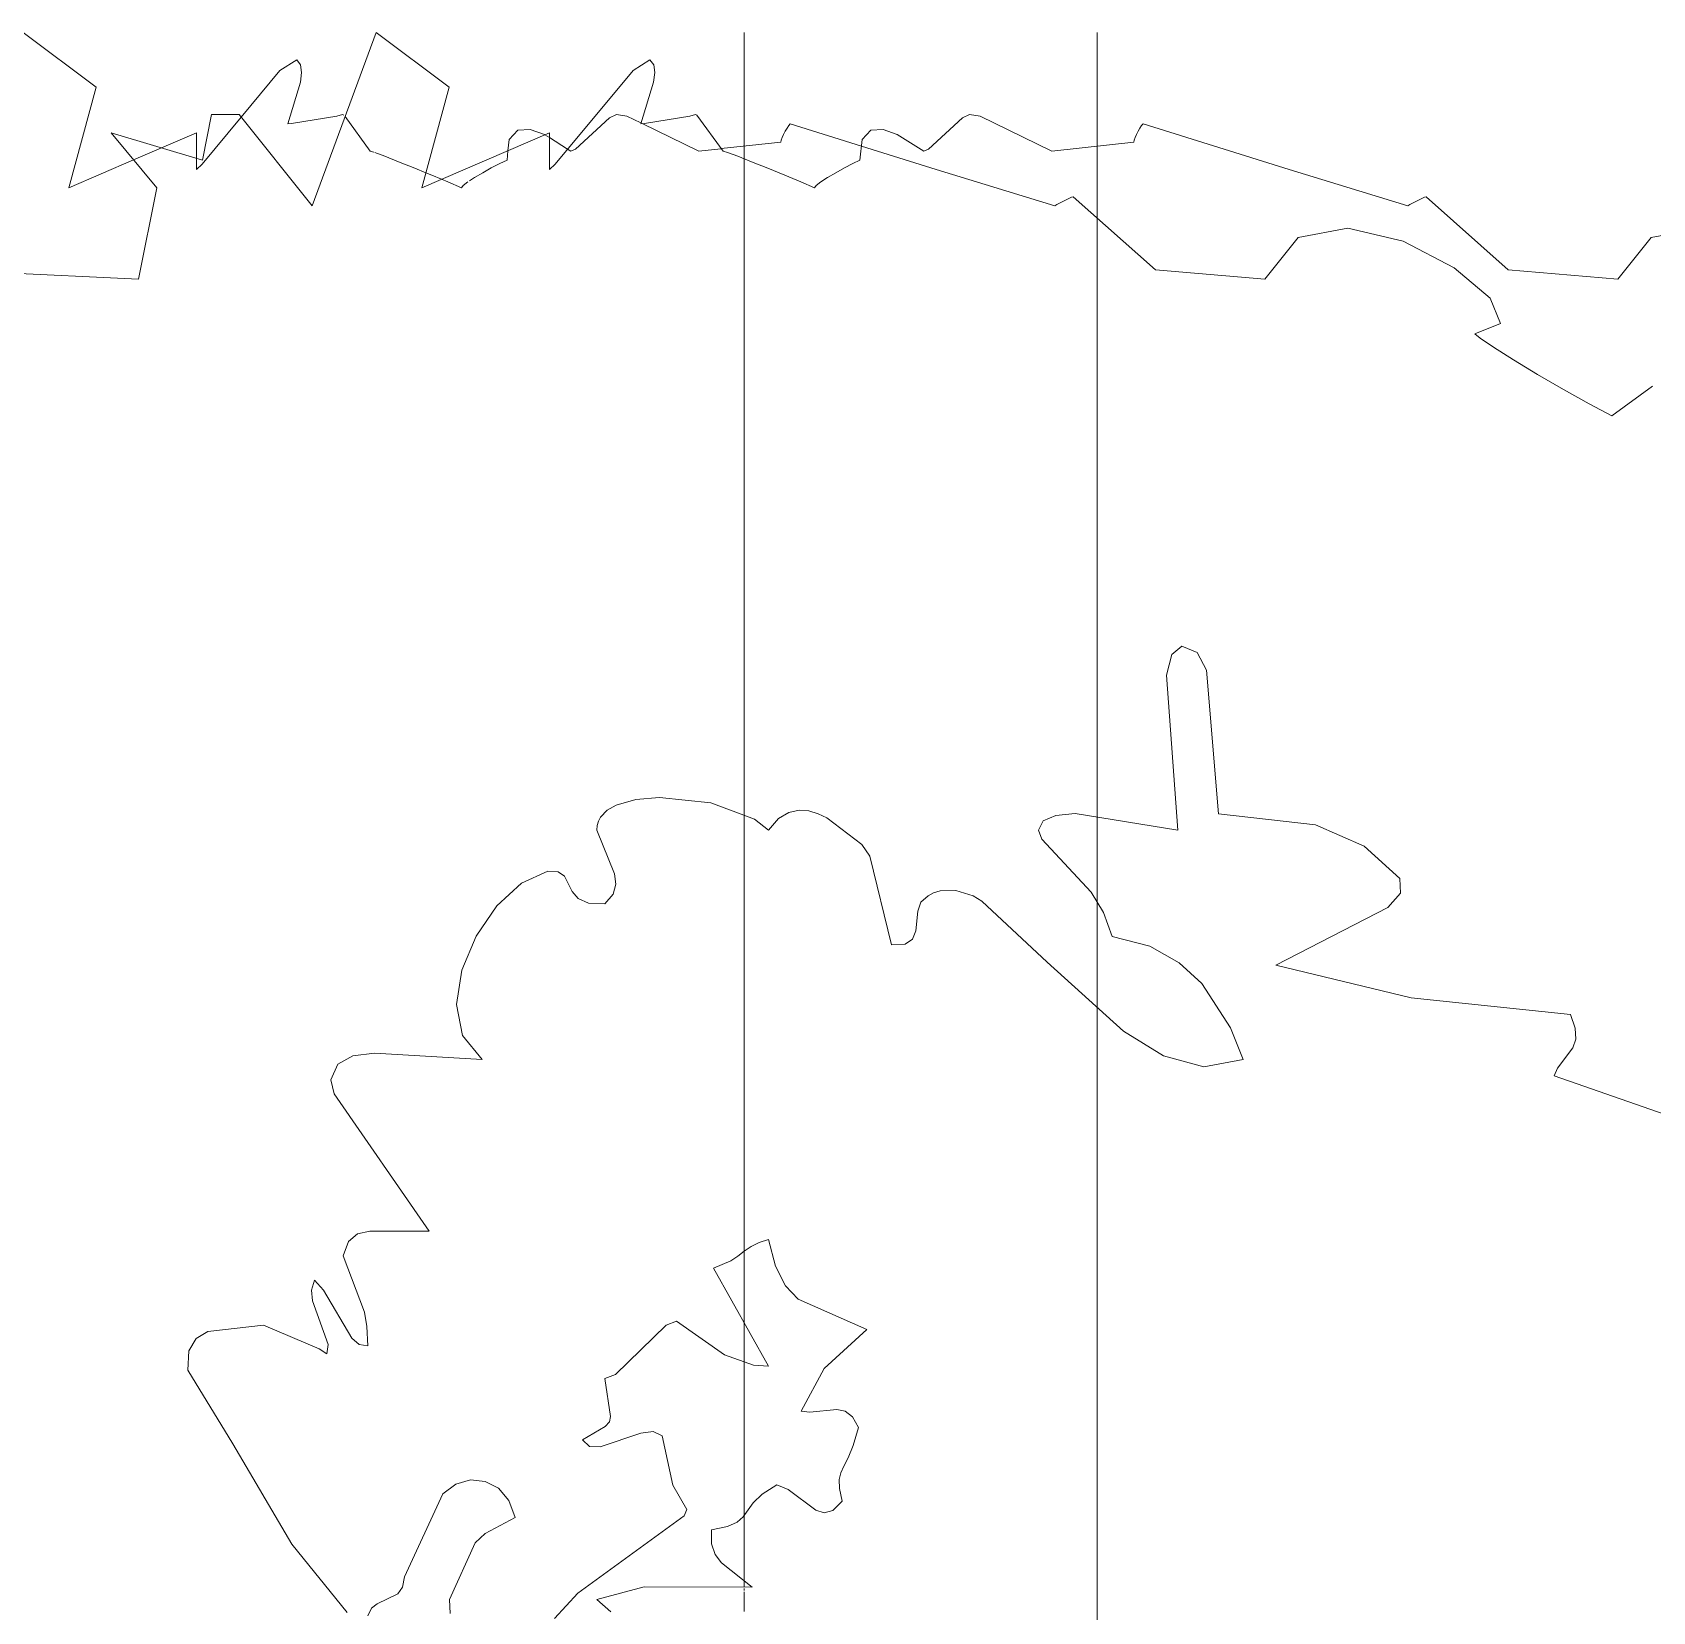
# Model space of a CAD drawing. Header units: inches. Extents: x 1275 to 2881, y -101 to 461.
# Drawn here: x 1467.34 to 1493.75, y 24.27 to 50 of the extents above; entities that cross this region are included whole.
import ezdxf

# ---------------------------------------------------------------- set-up
doc = ezdxf.new("R2010")
doc.units = ezdxf.units.IN
doc.header["$MEASUREMENT"] = 0
doc.layers.add('A-DETL-GENF-1', color=7, linetype='Continuous', lineweight=9)
doc.layers.add('A-DETL-GENF-2', color=253, linetype='Continuous', lineweight=9)

# ---------------------------------------------------------------- blocks, each defined once
blk = doc.blocks.new('holly 26751 - holly 26751-1522576-BUILDING SECTION - EAST_WEST _ PREP KITCHEN - LOOKING SOUTH')
at = {"layer": 'A-DETL-GENF-1'}
for p, q in [((1468.382, 49.107), (1467.192, 50)), ((1478.946, 47.939), (1478.946, 50)), ((1478.946, 49.107), (1478.946, 50)), ((1471.379, 49.381), (1470.745, 48.619)), ((1471.656, 49.554), (1471.379, 49.381)), ((1471.716, 49.474), (1471.656, 49.554)), ((1471.732, 49.347), (1471.716, 49.474)), ((1478.946, 49.474), (1478.946, 49.554)), ((1478.946, 49.554), (1478.946, 49.381)), ((1478.946, 49.347), (1478.946, 49.474)), ((1478.946, 49.381), (1478.946, 47.939)), ((1471.507, 48.512), (1471.714, 49.187)), ((1471.714, 49.187), (1471.732, 49.347)), ((1478.946, 49.187), (1478.946, 49.347)), ((1478.946, 48.512), (1478.946, 49.187)), ((1467.936, 47.47), (1468.382, 49.107)), ((1478.946, 47.939), (1478.946, 49.107)), ((1472.306, 48.636), (1471.565, 48.517)), ((1472.4, 48.661), (1472.306, 48.636)), ((1472.42, 48.654), (1472.4, 48.661)), ((1478.946, 47.939), (1478.946, 48.661)), ((1478.946, 48.661), (1478.946, 47.939)), ((1478.946, 48.634), (1478.946, 48.661)), ((1478.946, 48.661), (1478.946, 48.61)), ((1478.946, 48.654), (1478.946, 48.661)), ((1478.946, 48.661), (1478.946, 48.636)), ((1478.946, 48.066), (1478.946, 48.654)), ((1478.946, 48.636), (1478.946, 48.517)), ((1478.946, 48.066), (1478.946, 48.634)), ((1478.946, 48.61), (1478.946, 48.095)), ((1470.019, 48.363), (1469.447, 48.118)), ((1470.019, 47.946), (1470.019, 48.363)), ((1471.565, 48.517), (1471.507, 48.512)), ((1475.253, 48.406), (1475.113, 48.256)), ((1475.457, 48.416), (1475.253, 48.406)), ((1475.687, 48.338), (1475.457, 48.416)), ((1478.946, 48.517), (1478.946, 48.512)), ((1478.946, 48.148), (1478.946, 48.512)), ((1478.946, 48.512), (1478.946, 48.482)), ((1478.946, 48.482), (1478.946, 48.439)), ((1478.946, 48.439), (1478.946, 48.389)), ((1478.946, 48.338), (1478.946, 48.416)), ((1478.946, 48.416), (1478.946, 48.406)), ((1478.946, 48.406), (1478.946, 48.256)), ((1478.946, 48.389), (1478.946, 48.337)), ((1478.946, 47.939), (1478.946, 48.363)), ((1478.946, 48.363), (1478.946, 47.939)), ((1478.946, 47.939), (1478.946, 48.363)), ((1478.946, 48.363), (1478.946, 47.939)), ((1478.946, 48.066), (1478.946, 48.338)), ((1478.946, 48.337), (1478.946, 48.287)), ((1479.587, 48.337), (1479.564, 48.287)), ((1479.614, 48.389), (1479.587, 48.337)), ((1479.642, 48.439), (1479.614, 48.389)), ((1479.669, 48.482), (1479.642, 48.439)), ((1479.692, 48.512), (1479.669, 48.482)), ((1480.854, 48.149), (1479.692, 48.512)), ((1475.113, 48.256), (1475.094, 48.073)), ((1476.065, 48.1), (1475.771, 48.285)), ((1479.543, 48.214), (1478.569, 48.106)), ((1478.946, 48.287), (1478.946, 48.244)), ((1478.946, 48.256), (1478.946, 47.939)), ((1478.946, 48.244), (1478.946, 48.214)), ((1478.946, 48.214), (1478.946, 48.066)), ((1478.946, 48.095), (1478.946, 48.066)), ((1478.946, 48.043), (1478.946, 48.066)), ((1479.549, 48.244), (1479.543, 48.214)), ((1479.564, 48.287), (1479.549, 48.244)), ((1468.994, 47.924), (1467.936, 47.47)), ((1478.946, 47.982), (1478.946, 48.043)), ((1478.946, 47.939), (1478.946, 47.982)), ((1473.853, 47.674), (1473.755, 47.714)), ((1474.01, 47.608), (1473.853, 47.674))]:
    blk.add_line(p, q, dxfattribs=at)
at = {"layer": 'A-DETL-GENF-2'}
for p, q in [((1470.745, 48.619), (1470.109, 47.855)), ((1472.847, 48.066), (1472.439, 48.628)), ((1476.748, 48.61), (1476.195, 48.095)), ((1476.864, 48.661), (1476.748, 48.61)), ((1477.034, 48.634), (1476.864, 48.661)), ((1477.258, 48.525), (1477.034, 48.634)), ((1475.771, 48.285), (1475.697, 48.331)), ((1478.204, 48.066), (1477.281, 48.514)), ((1469.447, 48.118), (1468.994, 47.924)), ((1472.91, 48.046), (1472.847, 48.066)), ((1475.094, 48.073), (1475.079, 47.917)), ((1476.12, 48.066), (1476.065, 48.1)), ((1476.195, 48.095), (1476.12, 48.066)), ((1478.561, 48.105), (1478.204, 48.066)), ((1478.946, 47.939), (1478.946, 48.148)), ((1482.073, 47.768), (1480.854, 48.149)), ((1470.019, 47.768), (1470.019, 47.946)), ((1470.109, 47.855), (1470.019, 47.768)), ((1473.086, 47.982), (1472.922, 48.043)), ((1473.313, 47.893), (1473.086, 47.982)), ((1473.578, 47.786), (1473.313, 47.893)), ((1474.823, 47.792), (1474.682, 47.714)), ((1474.96, 47.862), (1474.823, 47.792)), ((1475.079, 47.917), (1474.96, 47.862)), ((1478.946, 47.768), (1478.946, 47.939)), ((1478.946, 47.173), (1478.946, 47.939)), ((1478.946, 47.47), (1478.946, 47.939)), ((1478.946, 47.939), (1478.946, 47.47)), ((1478.946, 47.768), (1478.946, 47.939)), ((1478.946, 47.939), (1478.946, 47.855)), ((1478.946, 47.893), (1478.946, 47.939)), ((1478.946, 47.939), (1478.946, 47.47)), ((1478.946, 47.173), (1478.946, 47.939)), ((1478.946, 47.917), (1478.946, 47.862)), ((1478.946, 47.808), (1478.946, 47.893)), ((1478.946, 47.862), (1478.946, 47.808)), ((1478.946, 47.855), (1478.946, 47.768)), ((1478.946, 47.792), (1478.946, 47.714)), ((1473.755, 47.714), (1473.578, 47.786)), ((1474.114, 47.565), (1474.01, 47.608)), ((1474.335, 47.47), (1474.114, 47.565)), ((1474.439, 47.563), (1474.363, 47.506)), ((1474.55, 47.635), (1474.467, 47.582)), ((1474.682, 47.714), (1474.55, 47.635)), ((1478.946, 47.674), (1478.946, 47.786)), ((1478.946, 47.173), (1478.946, 47.768)), ((1478.946, 47.714), (1478.946, 47.635)), ((1478.946, 47.565), (1478.946, 47.674)), ((1478.946, 47.607), (1478.946, 47.563)), ((1478.946, 47.47), (1478.946, 47.565)), ((1478.946, 47.563), (1478.946, 47.51)), ((1484.007, 47.173), (1482.073, 47.768)), ((1474.363, 47.506), (1474.335, 47.47)), ((1478.946, 47.506), (1478.946, 47.47)), ((1478.946, 47.47), (1478.946, 45.997)), ((1478.946, 47.321), (1478.946, 47.316)), ((1478.946, 46.131), (1478.946, 47.321)), ((1478.946, 47.316), (1478.946, 47.197)), ((1484.276, 47.316), (1484.037, 47.197)), ((1484.305, 47.321), (1484.276, 47.316)), ((1485.644, 46.131), (1484.305, 47.321)), ((1478.946, 47.197), (1478.946, 47.173)), ((1484.037, 47.197), (1484.007, 47.173)), ((1478.946, 46.812), (1478.946, 46.657)), ((1478.946, 46.606), (1478.946, 46.812)), ((1488.78, 46.812), (1487.971, 46.657)), ((1489.684, 46.597), (1488.78, 46.812)), ((1478.946, 46.657), (1478.946, 45.997)), ((1478.946, 46.165), (1478.946, 46.597)), ((1487.971, 46.657), (1487.43, 45.982)), ((1490.515, 46.165), (1489.684, 46.597)), ((1478.946, 45.669), (1478.946, 46.165)), ((1478.946, 45.997), (1478.946, 46.131)), ((1478.946, 46.131), (1478.946, 45.238)), ((1478.946, 45.997), (1478.946, 46.131)), ((1487.43, 45.982), (1485.644, 46.131)), ((1491.1, 45.669), (1490.515, 46.165)), ((1478.946, 45.259), (1478.946, 45.669)), ((1491.27, 45.259), (1491.1, 45.669)), ((1478.946, 45.089), (1478.946, 45.259)), ((1478.946, 45.238), (1478.946, 45.182)), ((1478.946, 45.182), (1478.946, 45.03)), ((1490.852, 45.089), (1491.27, 45.259)), ((1478.946, 45.02), (1478.946, 45.089)), ((1478.946, 45.089), (1478.946, 43.452)), ((1478.946, 44.494), (1478.946, 45.089)), ((1478.946, 45.03), (1478.946, 44.809)), ((1478.946, 44.87), (1478.946, 45.02)), ((1478.946, 44.94), (1478.946, 44.421)), ((1478.946, 44.878), (1478.946, 44.94)), ((1490.935, 45.02), (1490.852, 45.089)), ((1491.157, 44.87), (1490.935, 45.02)), ((1478.946, 43.304), (1478.946, 44.878)), ((1478.946, 44.665), (1478.946, 44.87)), ((1478.946, 44.809), (1478.946, 44.545)), ((1478.946, 44.427), (1478.946, 44.665)), ((1491.482, 44.665), (1491.157, 44.87)), ((1491.874, 44.427), (1491.482, 44.665)), ((1478.946, 44.545), (1478.946, 44.263)), ((1478.946, 43.601), (1478.946, 44.494)), ((1478.946, 44.179), (1478.946, 44.427)), ((1478.946, 44.421), (1478.946, 43.75)), ((1492.296, 44.179), (1491.874, 44.427)), ((1478.946, 44.263), (1478.946, 43.989)), ((1478.946, 44.196), (1478.946, 43.304)), ((1478.946, 44.078), (1478.946, 44.196)), ((1478.946, 44.196), (1478.946, 43.75)), ((1478.946, 43.75), (1478.946, 44.196)), ((1478.946, 43.946), (1478.946, 44.179)), ((1492.712, 43.946), (1492.296, 44.179)), ((1493.746, 44.237), (1493.085, 43.75)), ((1478.946, 43.481), (1478.946, 44.078)), ((1478.946, 44.048), (1478.946, 43.452)), ((1478.946, 43.452), (1478.946, 44.048)), ((1478.946, 43.989), (1478.946, 43.75)), ((1478.946, 43.75), (1478.946, 43.946)), ((1493.085, 43.75), (1492.712, 43.946)), ((1478.946, 43.75), (1478.946, 43.304)), ((1478.946, 42.927), (1478.946, 43.601)), ((1478.946, 43.452), (1478.946, 43.481)), ((1478.946, 43.304), (1478.946, 43.169)), ((1478.946, 43.155), (1478.946, 41.667)), ((1478.946, 42.646), (1478.946, 42.927)), ((1478.946, 42.113), (1478.946, 42.646)), ((1478.946, 42.559), (1478.946, 42.149)), ((1478.946, 42.491), (1478.946, 42.559)), ((1478.946, 42.411), (1478.946, 42.491)), ((1478.946, 42.3), (1478.946, 42.411)), ((1478.946, 42.181), (1478.946, 42.3)), ((1478.946, 42.059), (1478.946, 42.181)), ((1478.946, 42.149), (1478.946, 42.113)), ((1478.946, 41.941), (1478.946, 42.059)), ((1478.946, 41.832), (1478.946, 41.941)), ((1478.946, 41.739), (1478.946, 41.832)), ((1478.946, 41.667), (1478.946, 41.739)), ((1478.946, 41.597), (1478.946, 41.667)), ((1478.946, 41.667), (1478.946, 40.774)), ((1478.946, 41.344), (1478.946, 41.597)), ((1478.946, 41.369), (1478.946, 40.696)), ((1478.946, 40.225), (1478.946, 41.369)), ((1478.946, 41.227), (1478.946, 41.344)), ((1478.946, 41.084), (1478.946, 41.22)), ((1478.946, 40.913), (1478.946, 41.084)), ((1478.946, 40.923), (1478.946, 40.03)), ((1478.946, 40.774), (1478.946, 40.923)), ((1478.946, 40.834), (1478.946, 40.913)), ((1478.946, 40.768), (1478.946, 40.834)), ((1478.946, 40.696), (1478.946, 40.723)), ((1478.946, 39.297), (1478.946, 40.21)), ((1478.946, 40.03), (1478.946, 39.732)), ((1478.946, 39.732), (1478.946, 38.095)), ((1478.946, 37.5), (1478.946, 39.286)), ((1478.946, 38.095), (1478.946, 37.922)), ((1478.946, 37.922), (1478.946, 37.716)), ((1478.946, 37.716), (1478.946, 37.496)), ((1478.946, 37.649), (1478.946, 37.556)), ((1478.946, 37.244), (1478.946, 37.649)), ((1478.946, 37.602), (1478.946, 37.5)), ((1478.946, 37.551), (1478.946, 37.602)), ((1478.946, 37.556), (1478.946, 37.312)), ((1478.946, 37.377), (1478.946, 37.551)), ((1478.946, 37.496), (1478.946, 37.285)), ((1478.946, 37.244), (1478.946, 37.377)), ((1478.946, 37.312), (1478.946, 37.244)), ((1478.946, 37.285), (1478.946, 37.244)), ((1478.946, 37.108), (1478.946, 37.244)), ((1478.946, 37.244), (1478.946, 36.972)), ((1478.946, 36.905), (1478.946, 37.244)), ((1478.946, 37.244), (1478.946, 37.102)), ((1478.946, 37.102), (1478.946, 36.968)), ((1478.946, 36.772), (1478.946, 37.093)), ((1478.946, 36.972), (1478.946, 36.589)), ((1478.946, 36.968), (1478.946, 36.905)), ((1478.946, 36.397), (1478.946, 36.772)), ((1478.946, 36.589), (1478.946, 36.216)), ((1478.946, 36.458), (1478.946, 36.417)), ((1478.946, 36.161), (1478.946, 36.458)), ((1478.946, 36.417), (1478.946, 36.171)), ((1478.946, 36.012), (1478.946, 36.397)), ((1478.946, 36.216), (1478.946, 35.906)), ((1478.946, 36.171), (1478.946, 36.012)), ((1478.946, 35.714), (1478.946, 36.161)), ((1478.946, 35.906), (1478.946, 35.714)), ((1478.946, 35.681), (1478.946, 35.714)), ((1478.946, 35.714), (1478.946, 35.624)), ((1478.946, 35.353), (1478.946, 35.681)), ((1478.946, 35.624), (1478.946, 35.244)), ((1478.946, 35.152), (1478.946, 35.353)), ((1478.946, 35.244), (1478.946, 34.544)), ((1478.946, 35.119), (1478.946, 35.152)), ((1478.946, 34.938), (1478.946, 35.119)), ((1478.946, 34.688), (1478.946, 34.938)), ((1478.946, 34.402), (1478.946, 34.688)), ((1478.946, 34.544), (1478.946, 34.375)), ((1478.946, 34.118), (1478.946, 34.402)), ((1478.946, 34.375), (1478.946, 34.274)), ((1478.946, 34.274), (1478.946, 33.948)), ((1478.946, 33.871), (1478.946, 34.118)), ((1478.946, 33.948), (1478.946, 33.868)), ((1478.946, 33.697), (1478.946, 33.871)), ((1478.946, 33.868), (1478.946, 33.78)), ((1478.946, 33.78), (1478.946, 33.668)), ((1478.946, 33.631), (1478.946, 33.697)), ((1478.946, 33.668), (1478.946, 33.585)), ((1478.946, 31.101), (1478.946, 33.631)), ((1478.946, 33.585), (1478.946, 33.482)), ((1478.946, 33.482), (1478.946, 33.331)), ((1478.946, 33.329), (1478.946, 33.195)), ((1478.946, 33.195), (1478.946, 32.589)), ((1478.946, 32.589), (1478.946, 32.142)), ((1478.946, 32.142), (1478.946, 32.006)), ((1478.946, 32.006), (1478.946, 31.868)), ((1478.946, 31.868), (1478.946, 31.767)), ((1478.946, 31.767), (1478.946, 31.697)), ((1478.946, 31.697), (1478.946, 31.488)), ((1478.946, 31.488), (1478.946, 31.399)), ((1478.946, 31.399), (1478.946, 30.304)), ((1478.946, 30.304), (1478.946, 31.073)), ((1478.946, 30.141), (1478.946, 30.297)), ((1478.946, 30.297), (1478.946, 30.141)), ((1478.946, 28.972), (1478.946, 30.141)), ((1478.946, 30.141), (1478.946, 29.911)), ((1478.946, 29.911), (1478.946, 29.464)), ((1478.946, 29.464), (1478.946, 28.972)), ((1478.946, 29.167), (1478.946, 28.972)), ((1478.946, 28.972), (1478.946, 29.167)), ((1478.946, 28.338), (1478.946, 28.972)), ((1478.946, 28.972), (1478.946, 28.338)), ((1478.946, 28.571), (1478.946, 28.972)), ((1478.946, 28.972), (1478.946, 28.571)), ((1478.946, 28.282), (1478.946, 28.338)), ((1478.946, 28.338), (1478.946, 27.976)), ((1478.946, 28.125), (1478.946, 28.282)), ((1478.946, 27.232), (1478.946, 28.125)), ((1478.946, 27.976), (1478.946, 27.232)), ((1478.946, 27.173), (1478.946, 27.232)), ((1478.946, 27.232), (1478.946, 27.083)), ((1478.946, 26.695), (1478.946, 27.173)), ((1478.946, 27.083), (1478.946, 26.339)), ((1478.946, 26.637), (1478.946, 26.695)), ((1478.946, 25.887), (1478.946, 26.637)), ((1478.946, 26.339), (1478.946, 26.042)), ((1478.946, 26.042), (1478.946, 25.837)), ((1478.946, 25.837), (1478.946, 25.887)), ((1478.946, 25.331), (1478.946, 25.823)), ((1478.946, 25.823), (1478.946, 24.851)), ((1478.946, 24.896), (1478.946, 25.331)), ((1478.946, 24.776), (1478.946, 24.87)), ((1478.946, 24.851), (1478.946, 24.776)), ((1478.946, 24.668), (1478.946, 24.769)), ((1478.946, 24.769), (1478.946, 24.668)), ((1478.946, 24.611), (1478.946, 24.645)), ((1478.946, 24.645), (1478.946, 24.611)), ((1478.946, 24.591), (1478.946, 24.511)), ((1478.946, 24.286), (1478.946, 24.557)), ((1478.946, 24.502), (1478.946, 24.403)), ((1478.946, 24.399), (1478.946, 24.269))]:
    blk.add_line(p, q, dxfattribs=at)
blk = doc.blocks.new('magnolia 26756 - magnolia 26756-V9-BUILDING SECTION - EAST_WEST _ PREP KITCHEN - LOOKING SOUTH')
at = {"layer": 'A-DETL-GENF-1'}
for p, q in [((1486.075, 40), (1485.912, 39.863)), ((1486.327, 39.894), (1486.075, 40)), ((1486.48, 39.607), (1486.327, 39.894)), ((1485.912, 39.863), (1485.824, 39.526)), ((1486.675, 37.267), (1486.48, 39.607)), ((1485.824, 39.526), (1486.008, 37)), ((1477.179, 37.502), (1476.858, 37.411)), ((1477.564, 37.534), (1477.179, 37.502)), ((1478.402, 37.445), (1477.564, 37.534)), ((1476.71, 37.325), (1476.604, 37.215)), ((1476.858, 37.411), (1476.71, 37.325)), ((1479.114, 37.183), (1478.402, 37.445)), ((1479.671, 37.292), (1479.504, 37.189)), ((1479.838, 37.329), (1479.671, 37.292)), ((1479.999, 37.315), (1479.838, 37.329)), ((1480.152, 37.266), (1479.999, 37.315)), ((1480.289, 37.2), (1480.152, 37.266)), ((1484.025, 37.24), (1483.818, 37.151)), ((1484.335, 37.274), (1484.025, 37.24)), ((1486.008, 37), (1484.335, 37.274)), ((1488.255, 37.086), (1486.675, 37.267)), ((1476.549, 37.078), (1476.542, 37)), ((1476.542, 37), (1476.829, 36.288)), ((1476.569, 37.15), (1476.549, 37.078)), ((1476.604, 37.215), (1476.569, 37.15)), ((1479.342, 37), (1479.114, 37.183)), ((1479.504, 37.189), (1479.342, 37)), ((1480.861, 36.768), (1480.289, 37.2)), ((1483.818, 37.151), (1483.742, 37)), ((1483.742, 37), (1483.794, 36.853)), ((1489.045, 36.742), (1488.255, 37.086)), ((1480.989, 36.578), (1480.861, 36.768)), ((1483.794, 36.853), (1484.596, 35.992)), ((1489.63, 36.216), (1489.045, 36.742)), ((1481.342, 35.134), (1480.989, 36.578)), ((1475.742, 36.334), (1475.314, 36.139)), ((1475.914, 36.325), (1475.742, 36.334)), ((1476.015, 36.25), (1475.914, 36.325)), ((1476.143, 36.004), (1476.015, 36.25)), ((1476.829, 36.288), (1476.853, 36.12)), ((1489.642, 35.974), (1489.63, 36.216)), ((1475.314, 36.139), (1474.911, 35.766)), ((1476.24, 35.887), (1476.143, 36.004)), ((1476.809, 35.957), (1476.675, 35.8)), ((1476.853, 36.12), (1476.809, 35.957)), ((1481.942, 35.934), (1481.823, 35.83)), ((1482.029, 35.98), (1481.942, 35.934)), ((1482.136, 36.012), (1482.029, 35.98)), ((1482.394, 36.019), (1482.136, 36.012)), ((1482.677, 35.933), (1482.394, 36.019)), ((1482.816, 35.847), (1482.677, 35.933)), ((1484.596, 35.992), (1484.798, 35.662)), ((1489.432, 35.744), (1489.642, 35.974)), ((1474.911, 35.766), (1474.574, 35.273)), ((1476.406, 35.811), (1476.24, 35.887)), ((1476.675, 35.8), (1476.406, 35.811)), ((1481.773, 35.684), (1481.74, 35.359)), ((1481.823, 35.83), (1481.773, 35.684)), ((1483.883, 34.853), (1482.816, 35.847)), ((1484.798, 35.662), (1484.942, 35.267)), ((1487.608, 34.8), (1489.432, 35.744)), ((1474.574, 35.273), (1474.342, 34.718)), ((1481.567, 35.143), (1481.342, 35.134)), ((1481.688, 35.226), (1481.567, 35.143)), ((1481.74, 35.359), (1481.688, 35.226)), ((1484.942, 35.267), (1485.552, 35.109)), ((1485.125, 33.727), (1483.883, 34.853)), ((1485.552, 35.109), (1486.034, 34.841)), ((1474.342, 34.718), (1474.255, 34.16)), ((1486.034, 34.841), (1486.404, 34.504)), ((1489.811, 34.268), (1487.608, 34.8)), ((1486.404, 34.504), (1486.871, 33.782)), ((1474.255, 34.16), (1474.353, 33.657)), ((1492.408, 34), (1489.811, 34.268)), ((1492.487, 33.775), (1492.408, 34)), ((1474.353, 33.657), (1474.676, 33.267)), ((1485.778, 33.326), (1485.125, 33.727)), ((1486.871, 33.782), (1487.075, 33.267)), ((1492.449, 33.456), (1492.494, 33.597)), ((1492.494, 33.597), (1492.487, 33.775)), ((1472.568, 33.324), (1472.321, 33.189)), ((1472.918, 33.37), (1472.568, 33.324)), ((1474.676, 33.267), (1472.918, 33.37)), ((1486.432, 33.144), (1485.778, 33.326)), ((1492.199, 33.123), (1492.449, 33.456)), ((1472.321, 33.189), (1472.209, 32.934)), ((1487.075, 33.267), (1486.432, 33.144)), ((1492.141, 33), (1492.199, 33.123)), ((1472.209, 32.934), (1472.262, 32.706)), ((1494.377, 32.222), (1492.141, 33)), ((1472.262, 32.706), (1473.809, 30.467)), ((1472.644, 30.422), (1472.495, 30.298)), ((1472.841, 30.47), (1472.644, 30.422)), ((1473.809, 30.467), (1472.841, 30.47)), ((1472.495, 30.298), (1472.409, 30.067)), ((1478.838, 30.06), (1478.946, 30.141)), ((1478.946, 30.141), (1479.059, 30.218)), ((1479.059, 30.218), (1479.187, 30.285)), ((1479.187, 30.285), (1479.342, 30.334)), ((1479.342, 30.334), (1479.456, 29.895)), ((1472.409, 30.067), (1472.758, 29.149)), ((1478.442, 29.867), (1478.725, 29.983)), ((1479.342, 28.267), (1478.442, 29.867)), ((1478.725, 29.983), (1478.838, 30.06)), ((1479.456, 29.895), (1479.619, 29.579)), ((1471.942, 29.667), (1471.891, 29.506)), ((1472.086, 29.506), (1471.942, 29.667)), ((1479.619, 29.579), (1479.825, 29.358)), ((1471.891, 29.506), (1471.91, 29.333)), ((1471.91, 29.333), (1472.166, 28.623)), ((1472.548, 28.726), (1472.086, 29.506)), ((1479.825, 29.358), (1480.942, 28.867)), ((1472.758, 29.149), (1472.796, 28.914)), ((1470.204, 28.831), (1470.014, 28.717)), ((1471.109, 28.934), (1470.204, 28.831)), ((1472.015, 28.551), (1471.109, 28.934)), ((1472.796, 28.914), (1472.809, 28.601)), ((1476.845, 28.131), (1477.673, 28.937)), ((1477.673, 28.937), (1477.842, 29.001)), ((1477.842, 29.001), (1478.623, 28.45)), ((1480.942, 28.867), (1480.247, 28.23)), ((1469.895, 28.516), (1469.876, 28.201)), ((1470.014, 28.717), (1469.895, 28.516)), ((1472.142, 28.467), (1472.015, 28.551)), ((1472.166, 28.623), (1472.142, 28.467)), ((1472.67, 28.621), (1472.548, 28.726)), ((1472.809, 28.601), (1472.67, 28.621)), ((1478.623, 28.45), (1479.097, 28.285)), ((1479.097, 28.285), (1479.342, 28.267)), ((1469.876, 28.201), (1470.61, 27.005)), ((1476.675, 28.067), (1476.845, 28.131)), ((1476.767, 27.446), (1476.675, 28.067)), ((1480.247, 28.23), (1479.875, 27.534)), ((1479.875, 27.534), (1480.014, 27.519)), ((1480.014, 27.519), (1480.456, 27.564)), ((1480.456, 27.564), (1480.591, 27.533)), ((1480.591, 27.533), (1480.711, 27.442)), ((1476.309, 27.068), (1476.677, 27.285)), ((1476.677, 27.285), (1476.748, 27.359)), ((1476.748, 27.359), (1476.767, 27.446)), ((1477.459, 27.201), (1477.261, 27.178)), ((1477.609, 27.134), (1477.459, 27.201)), ((1480.711, 27.442), (1480.809, 27.267)), ((1480.809, 27.267), (1480.721, 26.974)), ((1470.61, 27.005), (1471.574, 25.367)), ((1476.423, 26.959), (1476.309, 27.068)), ((1476.596, 26.954), (1476.423, 26.959)), ((1477.261, 27.178), (1476.596, 26.954)), ((1477.782, 26.328), (1477.609, 27.134)), ((1480.721, 26.974), (1480.639, 26.775)), ((1480.639, 26.775), (1480.57, 26.638)), ((1474.242, 26.348), (1474.481, 26.414)), ((1474.481, 26.414), (1474.722, 26.39)), ((1480.519, 26.53), (1480.494, 26.421)), ((1480.494, 26.421), (1480.499, 26.277)), ((1480.57, 26.638), (1480.519, 26.53)), ((1473.409, 24.834), (1474.032, 26.189)), ((1474.032, 26.189), (1474.242, 26.348)), ((1474.722, 26.39), (1474.94, 26.278)), ((1474.94, 26.278), (1475.111, 26.08)), ((1478.009, 25.934), (1477.782, 26.328)), ((1479.236, 26.18), (1479.091, 26.042)), ((1479.475, 26.334), (1479.236, 26.18)), ((1479.66, 26.258), (1479.475, 26.334)), ((1480.109, 25.922), (1479.66, 26.258)), ((1480.499, 26.277), (1480.542, 26.068)), ((1475.111, 26.08), (1475.209, 25.801)), ((1477.968, 25.831), (1478.009, 25.934)), ((1479.091, 26.042), (1478.929, 25.813)), ((1480.246, 25.876), (1480.109, 25.922)), ((1480.388, 25.915), (1480.246, 25.876)), ((1480.542, 26.068), (1480.388, 25.915)), ((1475.209, 25.801), (1474.721, 25.543)), ((1476.235, 24.571), (1477.968, 25.831)), ((1478.672, 25.653), (1478.409, 25.601)), ((1478.832, 25.724), (1478.672, 25.653)), ((1478.929, 25.813), (1478.832, 25.724)), ((1471.574, 25.367), (1472.474, 24.256)), ((1474.561, 25.392), (1474.142, 24.468)), ((1474.721, 25.543), (1474.561, 25.392)), ((1478.409, 25.601), (1478.412, 25.372)), ((1478.412, 25.372), (1478.471, 25.197)), ((1478.471, 25.197), (1478.572, 25.062)), ((1473.374, 24.667), (1473.409, 24.834)), ((1478.572, 25.062), (1479.075, 24.668)), ((1472.963, 24.398), (1473.297, 24.561)), ((1473.297, 24.561), (1473.374, 24.667)), ((1475.851, 24.154), (1476.235, 24.571)), ((1477.316, 24.673), (1476.542, 24.468)), ((1479.075, 24.668), (1477.316, 24.673)), ((1472.809, 24.201), (1472.869, 24.323)), ((1472.869, 24.323), (1472.963, 24.398)), ((1474.142, 24.468), (1474.151, 24.236)), ((1476.542, 24.468), (1476.771, 24.265))]:
    blk.add_line(p, q, dxfattribs=at)
blk = doc.blocks.new('holly 26751 - holly 26751-V12-BUILDING SECTION - EAST_WEST _ PREP KITCHEN - LOOKING SOUTH')
at = {"layer": 'A-DETL-GENF-1'}
for p, q in [((1471.902, 47.173), (1472.944, 50)), ((1474.135, 49.107), (1472.944, 50)), ((1484.698, 47.173), (1484.698, 50)), ((1484.698, 49.107), (1484.698, 50)), ((1477.132, 49.381), (1475.861, 47.855)), ((1477.408, 49.554), (1477.132, 49.381)), ((1477.469, 49.474), (1477.408, 49.554)), ((1477.485, 49.347), (1477.469, 49.474)), ((1484.698, 49.474), (1484.698, 49.554)), ((1484.698, 49.554), (1484.698, 49.381)), ((1484.698, 49.347), (1484.698, 49.474)), ((1484.698, 49.381), (1484.698, 47.855)), ((1477.26, 48.512), (1477.466, 49.187)), ((1477.466, 49.187), (1477.485, 49.347)), ((1484.698, 49.187), (1484.698, 49.347)), ((1484.698, 48.512), (1484.698, 49.187)), ((1473.688, 47.47), (1474.135, 49.107)), ((1484.698, 47.47), (1484.698, 49.107)), ((1470.265, 48.661), (1470.117, 47.917)), ((1470.712, 48.661), (1470.265, 48.661)), ((1471.902, 47.173), (1470.712, 48.661)), ((1478.059, 48.636), (1477.317, 48.517)), ((1478.152, 48.661), (1478.059, 48.636)), ((1478.172, 48.654), (1478.152, 48.661)), ((1478.599, 48.066), (1478.172, 48.654)), ((1482.5, 48.61), (1481.947, 48.095)), ((1482.617, 48.661), (1482.5, 48.61)), ((1482.787, 48.634), (1482.617, 48.661)), ((1483.956, 48.066), (1482.787, 48.634)), ((1484.698, 47.173), (1484.698, 48.661)), ((1484.698, 48.661), (1484.698, 47.917)), ((1484.698, 48.634), (1484.698, 48.661)), ((1484.698, 48.661), (1484.698, 48.61)), ((1484.698, 48.654), (1484.698, 48.661)), ((1484.698, 48.661), (1484.698, 48.636)), ((1484.698, 48.066), (1484.698, 48.654)), ((1484.698, 48.636), (1484.698, 48.517)), ((1484.698, 48.066), (1484.698, 48.634)), ((1484.698, 48.61), (1484.698, 48.095)), ((1470.117, 47.917), (1468.629, 48.363)), ((1468.629, 48.363), (1469.373, 47.47)), ((1475.771, 48.363), (1473.688, 47.47)), ((1475.771, 47.768), (1475.771, 48.363)), ((1477.317, 48.517), (1477.26, 48.512)), ((1481.005, 48.406), (1480.865, 48.256)), ((1481.21, 48.416), (1481.005, 48.406)), ((1481.439, 48.338), (1481.21, 48.416)), ((1481.873, 48.066), (1481.439, 48.338)), ((1484.698, 48.517), (1484.698, 48.512)), ((1484.698, 48.148), (1484.698, 48.512)), ((1484.698, 48.512), (1484.698, 48.482)), ((1484.698, 48.482), (1484.698, 48.439)), ((1484.698, 48.439), (1484.698, 48.389)), ((1484.698, 48.338), (1484.698, 48.416)), ((1484.698, 48.416), (1484.698, 48.406)), ((1484.698, 48.406), (1484.698, 48.256)), ((1484.698, 48.389), (1484.698, 48.337)), ((1484.698, 47.917), (1484.698, 48.363)), ((1484.698, 48.363), (1484.698, 47.47)), ((1484.698, 47.768), (1484.698, 48.363)), ((1484.698, 48.363), (1484.698, 47.47)), ((1484.698, 48.066), (1484.698, 48.338)), ((1484.698, 48.337), (1484.698, 48.287)), ((1485.339, 48.337), (1485.317, 48.287)), ((1485.366, 48.389), (1485.339, 48.337)), ((1485.394, 48.439), (1485.366, 48.389)), ((1485.421, 48.482), (1485.394, 48.439)), ((1485.444, 48.512), (1485.421, 48.482)), ((1487.825, 47.768), (1485.444, 48.512)), ((1478.674, 48.043), (1478.599, 48.066)), ((1480.865, 48.256), (1480.831, 47.917)), ((1481.947, 48.095), (1481.873, 48.066)), ((1485.295, 48.214), (1483.956, 48.066)), ((1484.698, 48.287), (1484.698, 48.244)), ((1484.698, 48.256), (1484.698, 47.917)), ((1484.698, 48.244), (1484.698, 48.214)), ((1484.698, 48.214), (1484.698, 48.066)), ((1484.698, 48.095), (1484.698, 48.066)), ((1484.698, 48.043), (1484.698, 48.066)), ((1485.301, 48.244), (1485.295, 48.214)), ((1485.317, 48.287), (1485.301, 48.244)), ((1475.861, 47.855), (1475.771, 47.768)), ((1478.838, 47.982), (1478.674, 48.043)), ((1479.065, 47.893), (1478.838, 47.982)), ((1479.33, 47.786), (1479.065, 47.893)), ((1480.576, 47.792), (1480.435, 47.714)), ((1480.712, 47.862), (1480.576, 47.792)), ((1480.831, 47.917), (1480.712, 47.862)), ((1484.698, 47.982), (1484.698, 48.043)), ((1484.698, 47.893), (1484.698, 47.982)), ((1484.698, 47.917), (1484.698, 47.862)), ((1484.698, 47.786), (1484.698, 47.893)), ((1484.698, 47.862), (1484.698, 47.792)), ((1484.698, 47.855), (1484.698, 47.768)), ((1484.698, 47.792), (1484.698, 47.714)), ((1479.606, 47.674), (1479.33, 47.786)), ((1479.867, 47.565), (1479.606, 47.674)), ((1480.087, 47.47), (1479.867, 47.565)), ((1480.191, 47.563), (1480.115, 47.506)), ((1480.302, 47.635), (1480.191, 47.563)), ((1480.435, 47.714), (1480.302, 47.635)), ((1484.698, 47.674), (1484.698, 47.786)), ((1484.698, 47.714), (1484.698, 47.635)), ((1484.698, 47.565), (1484.698, 47.674)), ((1484.698, 47.635), (1484.698, 47.563)), ((1484.698, 47.47), (1484.698, 47.565)), ((1484.698, 47.563), (1484.698, 47.506)), ((1489.76, 47.173), (1487.825, 47.768)), ((1469.373, 47.47), (1469.075, 45.982)), ((1480.115, 47.506), (1480.087, 47.47)), ((1484.698, 47.506), (1484.698, 47.47)), ((1484.698, 47.47), (1484.698, 45.982)), ((1490.029, 47.316), (1489.79, 47.197)), ((1490.057, 47.321), (1490.029, 47.316)), ((1491.396, 46.131), (1490.057, 47.321)), ((1489.79, 47.197), (1489.76, 47.173)), ((1494.532, 46.812), (1493.723, 46.657)), ((1493.723, 46.657), (1493.182, 45.982)), ((1469.075, 45.982), (1465.801, 46.131)), ((1484.698, 45.982), (1484.698, 46.131)), ((1484.698, 46.131), (1484.698, 45.238)), ((1493.182, 45.982), (1491.396, 46.131)), ((1484.698, 45.238), (1484.698, 45.182)), ((1484.698, 45.182), (1484.698, 45.03)), ((1484.698, 45.03), (1484.698, 44.809)), ((1484.698, 44.809), (1484.698, 44.545)), ((1484.698, 44.545), (1484.698, 44.263)), ((1484.698, 44.263), (1484.698, 43.989)), ((1484.698, 43.75), (1484.698, 44.196)), ((1484.698, 44.196), (1484.698, 43.75)), ((1484.698, 43.989), (1484.698, 43.75)), ((1484.698, 43.75), (1484.698, 43.304)), ((1484.698, 43.304), (1484.698, 43.155)), ((1484.698, 43.155), (1484.698, 41.667)), ((1484.698, 41.667), (1484.698, 40.774)), ((1484.698, 40.774), (1484.698, 40.923)), ((1484.698, 40.923), (1484.698, 40.03)), ((1484.698, 40.03), (1484.698, 39.732)), ((1484.698, 39.732), (1484.698, 38.095)), ((1484.698, 38.095), (1484.698, 37.922)), ((1484.698, 37.922), (1484.698, 37.716)), ((1484.698, 37.716), (1484.698, 37.496)), ((1484.698, 36.905), (1484.698, 37.649)), ((1484.698, 37.649), (1484.698, 37.556)), ((1484.698, 37.556), (1484.698, 37.312)), ((1484.698, 37.496), (1484.698, 37.285)), ((1484.698, 37.312), (1484.698, 36.972)), ((1484.698, 37.285), (1484.698, 37.102)), ((1484.698, 37.102), (1484.698, 36.968)), ((1484.698, 36.972), (1484.698, 36.589)), ((1484.698, 36.968), (1484.698, 36.905)), ((1484.698, 36.589), (1484.698, 36.216)), ((1484.698, 36.216), (1484.698, 35.906)), ((1484.698, 35.906), (1484.698, 35.714)), ((1484.698, 35.714), (1484.698, 35.624)), ((1484.698, 35.624), (1484.698, 35.244)), ((1484.698, 35.244), (1484.698, 34.544)), ((1484.698, 34.544), (1484.698, 34.375)), ((1484.698, 34.375), (1484.698, 34.274)), ((1484.698, 34.274), (1484.698, 33.948)), ((1484.698, 33.948), (1484.698, 33.868)), ((1484.698, 33.868), (1484.698, 33.78)), ((1484.698, 33.78), (1484.698, 33.668)), ((1484.698, 33.668), (1484.698, 33.585)), ((1484.698, 33.585), (1484.698, 33.482)), ((1484.698, 33.482), (1484.698, 33.331)), ((1484.698, 33.331), (1484.698, 33.195)), ((1484.698, 33.195), (1484.698, 32.589)), ((1484.698, 32.589), (1484.698, 32.142)), ((1484.698, 32.142), (1484.698, 32.006)), ((1484.698, 32.006), (1484.698, 31.868)), ((1484.698, 31.868), (1484.698, 31.767)), ((1484.698, 31.767), (1484.698, 31.697)), ((1484.698, 31.697), (1484.698, 31.488)), ((1484.698, 31.488), (1484.698, 31.399)), ((1484.698, 31.399), (1484.698, 29.911)), ((1484.698, 29.911), (1484.698, 29.464)), ((1484.698, 29.464), (1484.698, 28.571)), ((1484.698, 28.571), (1484.698, 29.167)), ((1484.698, 29.167), (1484.698, 27.976)), ((1484.698, 27.976), (1484.698, 27.232)), ((1484.698, 27.232), (1484.698, 27.083)), ((1484.698, 27.083), (1484.698, 26.339)), ((1484.698, 26.339), (1484.698, 26.042)), ((1484.698, 26.042), (1484.698, 24.851)), ((1484.698, 24.851), (1484.698, 24.511)), ((1484.698, 24.511), (1484.698, 24.399)), ((1484.698, 24.399), (1484.698, 24.256))]:
    blk.add_line(p, q, dxfattribs=at)
at = {"layer": 'A-DETL-GENF-2'}
for p, q in [((1484.698, 47.768), (1484.698, 48.148)), ((1484.698, 47.173), (1484.698, 47.768)), ((1484.698, 46.131), (1484.698, 47.321)), ((1484.698, 47.321), (1484.698, 47.316)), ((1484.698, 47.316), (1484.698, 47.197)), ((1484.698, 47.197), (1484.698, 47.173)), ((1484.698, 46.606), (1484.698, 46.812)), ((1484.698, 46.812), (1484.698, 46.657)), ((1484.698, 46.657), (1484.698, 45.982)), ((1484.698, 46.165), (1484.698, 46.597)), ((1484.698, 45.669), (1484.698, 46.165)), ((1484.698, 45.982), (1484.698, 46.131)), ((1484.698, 45.259), (1484.698, 45.669)), ((1484.698, 45.089), (1484.698, 45.259)), ((1484.698, 44.494), (1484.698, 45.089)), ((1484.698, 45.089), (1484.698, 43.452)), ((1484.698, 45.02), (1484.698, 45.089)), ((1484.698, 44.87), (1484.698, 45.02)), ((1484.698, 44.878), (1484.698, 44.94)), ((1484.698, 44.94), (1484.698, 44.421)), ((1484.698, 43.304), (1484.698, 44.878)), ((1484.698, 44.665), (1484.698, 44.87)), ((1484.698, 44.427), (1484.698, 44.665)), ((1484.698, 43.601), (1484.698, 44.494)), ((1484.698, 44.179), (1484.698, 44.427)), ((1484.698, 44.421), (1484.698, 43.75)), ((1484.698, 44.078), (1484.698, 44.196)), ((1484.698, 44.196), (1484.698, 43.304)), ((1484.698, 43.946), (1484.698, 44.179)), ((1484.698, 43.481), (1484.698, 44.078)), ((1484.698, 43.452), (1484.698, 44.048)), ((1484.698, 44.048), (1484.698, 43.452)), ((1484.698, 43.75), (1484.698, 43.946)), ((1484.698, 42.927), (1484.698, 43.601)), ((1484.698, 43.452), (1484.698, 43.481)), ((1484.698, 42.646), (1484.698, 42.927)), ((1484.698, 42.113), (1484.698, 42.646)), ((1484.698, 42.491), (1484.698, 42.559)), ((1484.698, 42.559), (1484.698, 42.149)), ((1484.698, 42.411), (1484.698, 42.491)), ((1484.698, 42.3), (1484.698, 42.411)), ((1484.698, 42.181), (1484.698, 42.3)), ((1484.698, 42.059), (1484.698, 42.181)), ((1484.698, 42.149), (1484.698, 42.113)), ((1484.698, 41.941), (1484.698, 42.059)), ((1484.698, 41.832), (1484.698, 41.941)), ((1484.698, 41.739), (1484.698, 41.832)), ((1484.698, 41.667), (1484.698, 41.739)), ((1484.698, 41.597), (1484.698, 41.667)), ((1484.698, 41.344), (1484.698, 41.597)), ((1484.698, 39.297), (1484.698, 41.369)), ((1484.698, 41.369), (1484.698, 40.696)), ((1484.698, 41.227), (1484.698, 41.344)), ((1484.698, 41.084), (1484.698, 41.22)), ((1484.698, 40.913), (1484.698, 41.084)), ((1484.698, 40.834), (1484.698, 40.913)), ((1484.698, 40.768), (1484.698, 40.834)), ((1484.698, 40.696), (1484.698, 40.723)), ((1484.698, 37.5), (1484.698, 39.286)), ((1484.698, 37.551), (1484.698, 37.602)), ((1484.698, 37.602), (1484.698, 37.5)), ((1484.698, 37.377), (1484.698, 37.551)), ((1484.698, 37.215), (1484.698, 37.377)), ((1484.698, 37.108), (1484.698, 37.215)), ((1484.698, 36.772), (1484.698, 37.093)), ((1484.698, 36.397), (1484.698, 36.772)), ((1484.698, 36.458), (1484.698, 36.417)), ((1484.698, 36.161), (1484.698, 36.458)), ((1484.698, 36.417), (1484.698, 36.171)), ((1484.698, 36.012), (1484.698, 36.397)), ((1484.698, 36.171), (1484.698, 36.012)), ((1484.698, 35.825), (1484.698, 36.161)), ((1484.698, 35.714), (1484.698, 35.825)), ((1484.698, 35.681), (1484.698, 35.714)), ((1484.698, 35.353), (1484.698, 35.681)), ((1484.698, 35.152), (1484.698, 35.353)), ((1484.698, 35.119), (1484.698, 35.152)), ((1484.698, 34.938), (1484.698, 35.119)), ((1484.698, 34.688), (1484.698, 34.938)), ((1484.698, 34.402), (1484.698, 34.688)), ((1484.698, 34.118), (1484.698, 34.402)), ((1484.698, 33.898), (1484.698, 34.115)), ((1484.698, 33.697), (1484.698, 33.871)), ((1484.698, 33.631), (1484.698, 33.697)), ((1484.698, 31.101), (1484.698, 33.631)), ((1484.698, 28.282), (1484.698, 31.101)), ((1484.698, 28.143), (1484.698, 28.282)), ((1484.698, 27.232), (1484.698, 28.125)), ((1484.698, 27.173), (1484.698, 27.232)), ((1484.698, 26.695), (1484.698, 27.173)), ((1484.698, 26.649), (1484.698, 26.695)), ((1484.698, 25.887), (1484.698, 26.637)), ((1484.698, 25.331), (1484.698, 25.887)), ((1484.698, 24.896), (1484.698, 25.331)), ((1484.698, 24.044), (1484.698, 24.87))]:
    blk.add_line(p, q, dxfattribs=at)

msp = doc.modelspace()

# ---------------------------------------------------------------- block references
at = {"layer": 'A-DETL-GENF-1'}
for name in ['holly 26751 - holly 26751-1522576-BUILDING SECTION - EAST_WEST _ PREP KITCHEN - LOOKING SOUTH', 'holly 26751 - holly 26751-V12-BUILDING SECTION - EAST_WEST _ PREP KITCHEN - LOOKING SOUTH', 'magnolia 26756 - magnolia 26756-V9-BUILDING SECTION - EAST_WEST _ PREP KITCHEN - LOOKING SOUTH']:
    msp.add_blockref(name, (0, 0), dxfattribs=at)

doc.saveas('drawing.dxf')
